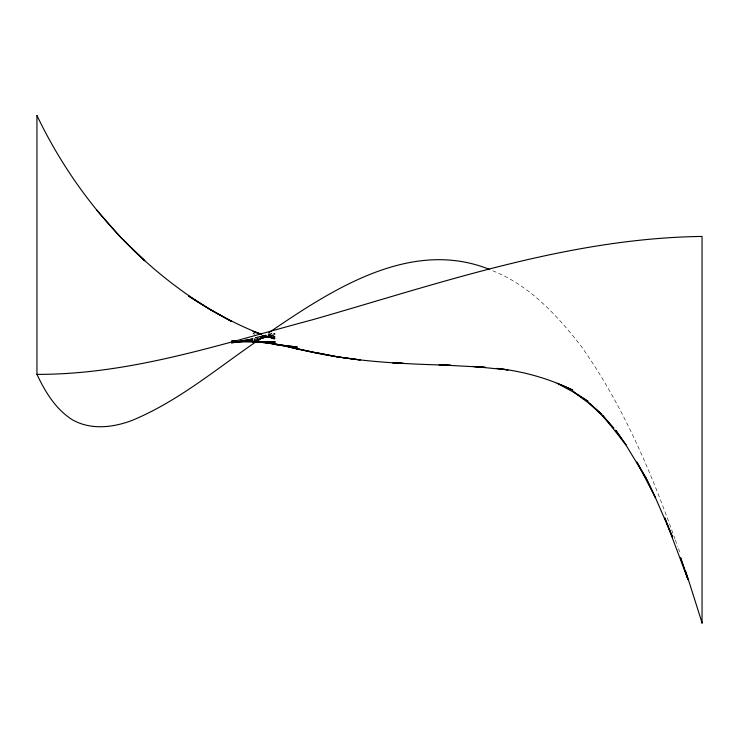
<?xml version="1.0" encoding="UTF-8"?>
<svg xmlns="http://www.w3.org/2000/svg" width="739" height="739" viewBox="0 0 739 739"><rect width="100%" height="100%" fill="white"/><g stroke="black" fill="none" stroke-linecap="round" stroke-linejoin="round"><path stroke-width="0.55" stroke-dasharray="3.69 2.77" d="M257.68 340.587L266.058 334.638M257.772 340.891L269.31 333.732M256.812 340.919L269.31 333.548M256.987 341.104L273.07 332.799L255.98 340.901M256.128 341.048L275.084 333.252L254.022 340.947L275.084 334.425L254.077 340.014L275.084 335.497L254.077 338.933M254.077 338.979L275.084 336.43L255.177 337.631M255.177 337.695L275.084 337.104L257.394 336.624M257.394 336.744L275.084 337.714L261.809 336.134M260.71 336.171L275.084 338.185L261.809 335.488M254.077 340.577L256.285 340.938M261.809 335.645L275.084 338.564L262.918 335.21M262.918 335.404L275.084 338.989L264.553 335.377M263.5 335.294L275.084 339.58L264.553 335.497M492.747 270.797C529.586 285.282 557.271 315.544 581.094 346.101C622.718 404.75 650.976 471.482 674.929 538.943M675.326 540.006L677.718 546.426M678.513 548.569L679.557 551.839M255.177 334.139L252.969 333.695L255.177 334.185"/><path stroke-width="1.11" d="M255.814 341.908C215.659 369.592 177.554 401.582 132.105 420.399C112.891 427.696 90.454 430.283 71.969 419.54C55.453 408.889 45.144 391.753 36.95 374.359L36.95 115.755M268.839 332.698C331.811 289.771 410.884 237.736 489.624 269.467M231.603 342.85L252.969 338.924L231.603 342.785L252.969 340.55L240.6 341.492M237.228 341.751L231.603 342.185L252.969 341.483L242.845 341.252M236.101 341.104L231.603 341.002L236.101 341.196M36.95 374.359C131.274 374.719 222.254 343.672 312.495 319.765C439.964 283.286 568.023 238.235 702.05 236.434L702.05 623.411M243.972 341.538L275.084 343.108L258.493 341.76M256.285 341.723L275.084 344.041L261.809 341.852M260.71 341.806L262.918 342.212M265.125 342.61L297.124 348.143L279.49 344.762M277.282 344.337L275.084 343.912L297.124 348.845L283.896 345.381M283.896 345.446L297.124 349.002L316.689 352.9L297.124 348.669C347.293 361.574 399.272 363.828 450.808 365.297L439.003 364.854L485.2 367.301L473.385 366.479L507.998 369.906L497.024 368.41C523.369 371.283 548.975 378.544 572.836 390.118L557.123 383.282L572.836 391.781L588.133 401.36L572.836 391.282L588.133 402.7L601.657 414.163L589.824 403.485M261.394 334.518L252.969 331.405L261.394 334.296C235.649 324.421 211.409 310.98 188.371 295.905L210.763 309.853L231.603 321.474L210.763 309.909M210.763 309.853C135.191 264.165 74.916 194.948 36.95 115.469M132.346 249.108L144.779 260.793L120.337 236.951L96.569 209.894M588.928 402.737L601.657 415.096L613.869 428.315L602.377 415.069L625.97 444.832L615.781 430.274M615.781 430.31L625.97 445.1L646.126 478.225L636.861 462.078L655.475 497.596L646.126 478.207L655.475 497.781L672.564 537.114L664.823 518.011L688.092 579.718L680.508 557.557L688.092 579.699M685.783 571.487L702.05 622.792M275.084 341.843L252.969 341.926L275.084 341.843M403.328 363.329L392.492 362.71L403.328 363.412M297.124 346.997L275.084 344.429L297.124 346.997M360.105 359.911L337.557 356.854L316.689 352.771L337.557 356.854L360.105 359.911"/></g></svg>
